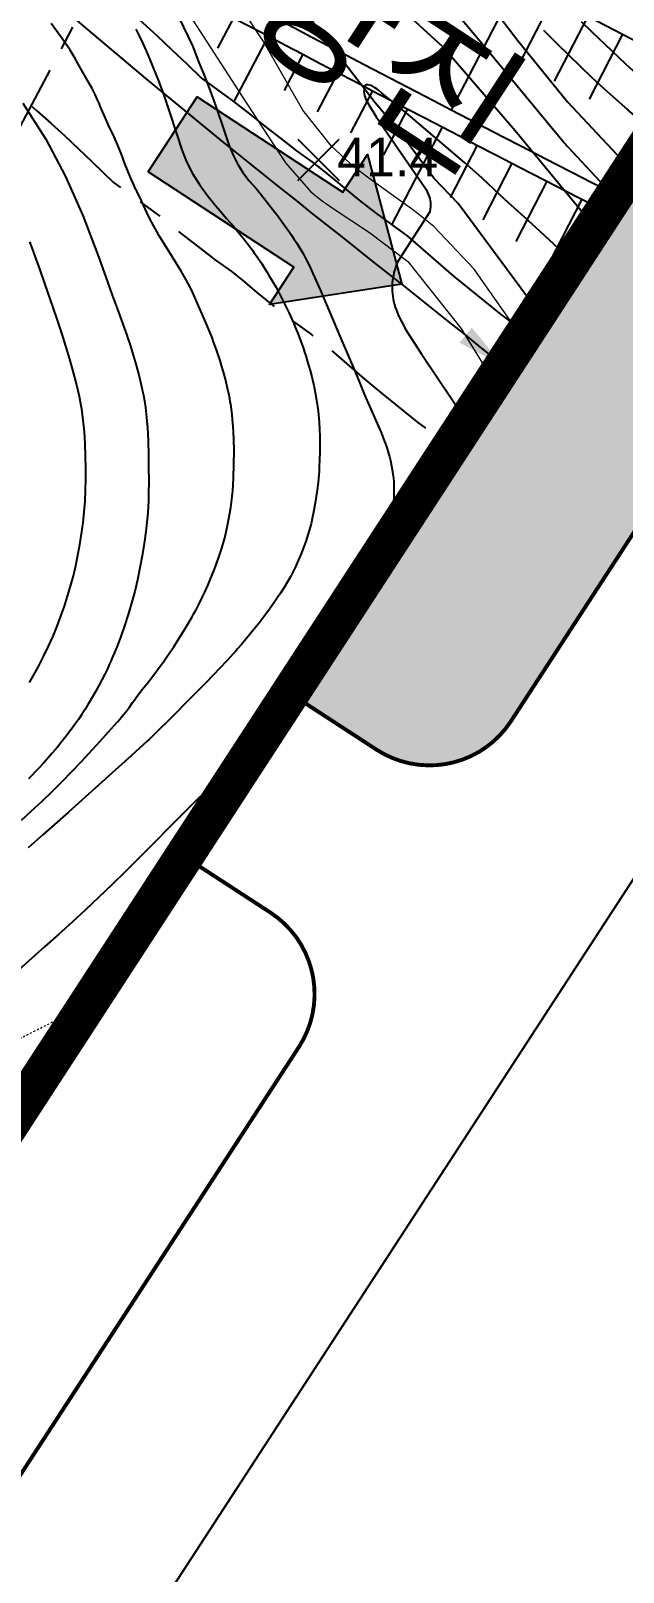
# Model space of a CAD drawing. Header units: millimetres. Extents: x 156921 to 159642, y 477538 to 479586.
# Drawn here: x 157821.3 to 157851.8, y 478941.7 to 479021 of the extents above; entities that cross this region are included whole.
import ezdxf
from ezdxf.enums import TextEntityAlignment as Align

# ---------------------------------------------------------------- set-up
doc = ezdxf.new("R2010")
doc.units = ezdxf.units.MM
doc.header["$MEASUREMENT"] = 0
for name, pattern in [('A-CENTR01', [2, 1.25, -0.25, 0.25, -0.25]), ('A-CENTR05', [10, 6.25, -1.25, 1.25, -1.25]), ('CONT', [2, 1, 1]), ('DGN Style 3', [0.047061, 0.033615, -0.013446])]:
    doc.linetypes.add(name, pattern=pattern)
doc.layers.add('99_가이드라인', color=83, linetype='Continuous', plot=False)
doc.layers.add('A0013115', color=16, linetype='Continuous', lineweight=0, transparency=0.6)
doc.layers.add('D0025110', color=66, linetype='Continuous', lineweight=0, transparency=0.6)
for name, color, linetype in [('CX-BORD-LIN1', 4, 'Continuous'), ('CX-BORD-LIN2', 3, 'Continuous'), ('CX-BORD-TEX3', 6, 'Continuous'), ('V형측구', 132, 'H-DICHV00'), ('WD_도곽', 7, 'Continuous'), ('공통_심벌', 3, 'Continuous'), ('공통_인출선&문자', 7, 'Continuous'), ('쌓기비탈면_녹지대', 140, 'Continuous'), ('용지경계', 222, 'Continuous')]:
    doc.layers.add(name, color=color, linetype=linetype)
for name, color, linetype, transparency in [('E0022112', 146, 'Continuous', 0.6), ('F0017111', 94, 'Continuous', 0.6), ('F0017114', 80, 'Continuous', 0.6), ('F0027132', 56, 'Continuous', 0.6), ('F0027217', 56, 'Continuous', 0.6)]:
    doc.layers.add(name, color=color, linetype=linetype, transparency=transparency)
doc.styles.add('HM 6_일반문자', font='BAREUNDOTUMPRO1.TTF')
doc.styles.get("Standard").update_dxf_attribs({"font": 'BAREUNDOTUMPRO1.TTF'})
doc.styles.add('TB_TEXT', font='BAREUNDOTUMPRO1.TTF')
doc.styles.add('TB_WBTXT', font='BareunDotumPro3.ttf')
doc.linetypes.add('H-DICHV00', pattern='A,1.1,[32,kosdic.shx,S=0.1,R=360,X=0,Y=0],-0.333333,["V",Standard,S=0.2,R=360,X=0,Y=-0.1],-0.216667', length=1.65)
doc.linetypes.add('H-DICHV01', pattern='A,0.9,[32,kosdic.shx,S=0.1,R=0,X=0,Y=0],-0.333333,["V1",Standard,S=0.2,R=360,X=0,Y=-0.1],-0.416667', length=1.65)

# ---------------------------------------------------------------- blocks, each defined once
blk = doc.blocks.new('F0027217')
at = {"layer": 'F0027217'}
for points in [[(-0.707, 0.707), (0.707, -0.707)], [(-0.707, -0.707), (0.707, 0.707)]]:
    blk.add_lwpolyline(points, dxfattribs=at)
blk = doc.blocks.new('WD-INDEX-1', base_point=(3990.447, -477.055))
at = {"true_color": 0xc8be96, "transparency": 33554687}
h = blk.add_hatch(color=253, dxfattribs=at)
edge = h.paths.add_edge_path()
edge.add_arc((3995.747, -632.055), 5, 270, 360)
edge.add_line((4000.747, -632.055), (4000.747, -572.055))
edge.add_arc((3995.747, -572.055), 5, 0, 90)
edge.add_line((3995.747, -567.055), (3990.447, -567.055))
edge.add_line((3990.447, -567.055), (3990.447, -637.055))
edge.add_line((3990.447, -637.055), (3995.747, -637.055))
at = {"color": 7, "const_width": 0.2}
blk.add_lwpolyline([(3995.747, -637.055, 0.414214), (4000.747, -632.055), (4000.747, -572.055, 0.414214), (3995.747, -567.055), (3990.447, -567.055), (3990.447, -637.055)], format="xyb", close=True, dxfattribs=at)
at = {"color": 253, "true_color": 0xb4b4b4, "const_width": 0.2}
blk.add_lwpolyline([(3995.747, -717.055, 0.414214), (4000.747, -712.055), (4000.747, -652.055, 0.414214), (3995.747, -647.055), (3990.447, -647.055), (3990.447, -717.055)], format="xyb", close=True, dxfattribs=at)
blk = doc.blocks.new('CZDIRA1R')
blk.add_hatch(color=256).paths.add_polyline_path([(0, 2.88), (11.2, 2.88), (11.2, 5.76), (17.6, 0), (11.2, -5.76), (11.2, -2.88), (0, -2.88)])
blk.add_lwpolyline([(0, -2.88), (0, 2.88), (11.2, 2.88), (11.2, 5.76), (17.6, 0), (11.2, -5.76), (11.2, -2.88)], close=True)
at = {"color": 7, "style": 'HM 6_일반문자'}
blk.add_attdef('RightDirectionPlaceNameKr', text='', height=7.2, dxfattribs=at).set_placement((-0.429, 11.932), align=Align.MIDDLE_LEFT)
blk = doc.blocks.new('한맥도곽')
at = {"layer": '99_가이드라인'}
blk.add_lwpolyline([(0, 594), (841, 594), (841, 0), (0, 0)], close=True, dxfattribs=at)
at = {"layer": 'CX-BORD-LIN1', "const_width": 2}
blk.add_lwpolyline([(821, 20), (25, 20), (25, 574), (821, 574)], close=True, dxfattribs=at)
at = {"layer": 'CX-BORD-LIN1', "style": 'TB_TEXT'}
for tag, height, p in [('TR_RDAT5', 3.5, (342.5, 53)), ('TR_DGN5', 3.5, (476.118, 53)), ('TR_CHK5', 3.5, (506.118, 53)), ('TR_APP5', 3.5, (536.118, 53)), ('TR_RNUM5', 3, (310.105, 52.637)), ('TR_RDAT4', 3.5, (342.5, 47)), ('TR_DGN4', 3.5, (476.118, 47)), ('TR_CHK4', 3.5, (506.118, 47)), ('TR_APP4', 3.5, (536.118, 47)), ('TR_RNUM4', 3, (310.105, 46.637)), ('TR_RNUM3', 3, (310.105, 40.637)), ('TR_RDAT3', 3.5, (342.5, 41)), ('TR_DGN3', 3.5, (476.118, 41)), ('TR_CHK3', 3.5, (506.118, 41)), ('TR_APP3', 3.5, (536.118, 41)), ('TR_RDAT2', 3.5, (342.5, 35)), ('TR_DGN2', 3.5, (476.118, 35)), ('TR_CHK2', 3.5, (506.118, 35)), ('TR_APP2', 3.5, (536.118, 35)), ('TR_RNUM2', 3, (310.105, 34.637)), ('TR_RNUM1', 3, (310.105, 28.637)), ('TR_RDAT1', 3.5, (342.5, 29)), ('TR_DGN1', 3.5, (476.118, 29)), ('TR_CHK1', 3.5, (506.118, 29)), ('TR_APP1', 3.5, (536.118, 29))]:
    blk.add_attdef(tag, text='', height=height, dxfattribs=at).set_placement(p, align=Align.MIDDLE_CENTER)
for tag, p in [('TR_RCON5', (367.303, 53)), ('TR_RCON4', (367.303, 47)), ('TR_RCON3', (367.303, 41)), ('TR_RCON2', (367.303, 35)), ('TR_RCON1', (367.303, 29))]:
    blk.add_attdef(tag, text='', height=3.5, dxfattribs=at).set_placement(p, align=Align.MIDDLE_LEFT)
at = {"layer": 'CX-BORD-LIN2', "style": 'TB_TEXT'}
for tag, p in [('TD_VERSION', (825.5, 68.015)), ('적용표준버전', (825.5, 35))]:
    blk.add_attdef(tag, text='', height=3, rotation=90, dxfattribs=at).set_placement(p, align=Align.MIDDLE_CENTER)
at = {"layer": 'CX-BORD-TEX3', "style": 'TB_TEXT'}
for tag, height, p in [('노선이정', 4.5, (170.034, 51.456)), ('설계공구', 4.5, (568, 51.361)), ('설 계 사', 4.5, (170, 42.588)), ('시공공구', 4.5, (568, 42.687)), ('도 면 명', 4.5, (696, 43.192)), ('시 공 사', 4.5, (170, 33.593)), ('도면축척', 4.5, (568.291, 33.513)), ('건설분야', 4.5, (170, 25.125)), ('건설단계', 4.5, (240, 25.125)), ('편철번호', 4.5, (696, 25.002)), ('도면번호', 4.5, (568.291, 24.791)), ('개정번호', 3, (310.082, 23.662)), ('날짜', 3, (342.5, 23.662)), ('내   용', 3, (420.5, 23.662)), ('작성자', 3, (478, 23.662)), ('검토자', 3, (508, 23.662)), ('확인자', 3, (538, 23.662))]:
    blk.add_attdef(tag, text='', height=height, dxfattribs=at).set_placement(p, align=Align.MIDDLE)
at = {"layer": 'CX-BORD-TEX3'}
for tag, height, style, p in [('TD_LNDST', 4.5, 'TB_TEXT', (240, 51.5)), ('TD_DSECT', 4.5, 'TB_TEXT', (600.5, 51.5)), ('TD_DDIST', 4.5, 'TB_TEXT', (649.5, 51.5)), ('TD_DNAME_TOP', 4.5, 'TB_TEXT', (766, 50.118)), ('TD_CSECT', 4.5, 'TB_TEXT', (600.5, 42.5)), ('TD_CDIST', 4.5, 'TB_TEXT', (649.5, 42.5)), ('TD_DNAME_MAIN', 6, 'TB_WBTXT', (766, 41.473)), ('TD_CCOMP', 4.5, 'TB_TEXT', (240, 33.593)), ('TD_SCAL', 4.5, 'TB_TEXT', (632, 33.748)), ('TD_DNAME_BOT', 4, 'TB_TEXT', (766, 33.174)), ('TD_FIELD', 4.5, 'TB_TEXT', (205, 25.125)), ('TD_CSTEP', 4.5, 'TB_TEXT', (275.744, 25.125)), ('TD_DWGCODE', 4.5, 'TB_TEXT', (632, 24.791)), ('TD_DWGNO', 4.5, 'TB_TEXT', (766, 25.002))]:
    blk.add_attdef(tag, text='', height=height, dxfattribs=dict(at, style=style)).set_placement(p, align=Align.MIDDLE_CENTER)
at = {"layer": 'CX-BORD-TEX3', "style": 'TB_TEXT'}
for tag, height, width, p in [('TD_DCOMP', 4.5, 0.85, (240, 42.588)), ('TD_CNAME', 5, 0.8, (90, 27.596))]:
    blk.add_attdef(tag, text='', height=height, dxfattribs=dict(at, width=width)).set_placement(p, align=Align.MIDDLE_CENTER)

msp = doc.modelspace()

# ---------------------------------------------------------------- hatches: boundary and pattern name
at = {"layer": 'V형측구'}
msp.add_hatch(color=9, dxfattribs=at).paths.add_polyline_path([(157845.656, 479003.742), (157844.035, 479005.71), (157843.403, 479004.935)], flags=0)

# ---------------------------------------------------------------- linework, layer by layer
at = {"layer": 'A0013115', "transparency": 33554521, "flags": 128}
for points in [[(157835.334, 479016.894), (157833.322, 479020.428), (157829.102, 479026.808), (157827.194, 479029.136), (157824.106, 479032.241)], [(157822.747, 479030.405), (157826.701, 479025.607), (157828.67, 479023.395), (157829.495, 479021.82), (157832.223, 479017.602), (157834.452, 479014.192), (157835.749, 479012.695), (157836.343, 479012.237), (157836.903, 479011.844), (157838.777, 479010.599), (157840.75, 479009.115), (157843.466, 479005.684), (157845.144, 479002.955)], [(157846.599, 479005.189), (157846.451, 479005.441), (157844.15, 479008.725), (157842.077, 479010.91), (157841.048, 479011.729), (157839.351, 479012.953), (157838.736, 479013.389), (157837.956, 479013.973), (157836.824, 479015.045), (157835.334, 479016.894)]]:
    msp.add_lwpolyline(points, dxfattribs=at)
at = {"layer": 'D0025110', "linetype": 'DGN Style 3', "transparency": 33554521, "flags": 128}
msp.add_lwpolyline([(157816.84, 478967.182), (157824.275, 478970.91)], dxfattribs=at)
at = {"layer": 'E0022112', "transparency": 33554521, "flags": 128}
msp.add_lwpolyline([(157847.471, 479006.529), (157847.196, 479006.891), (157843.332, 479012.094), (157842.078, 479013.388), (157840.272, 479015.83), (157839.06, 479017.278), (157834.432, 479023.284)], dxfattribs=at)
at = {"layer": 'F0017111', "transparency": 33554521, "flags": 128}
for points in [[(157851.345, 479012.478), (157848.745, 479015.25), (157844.799, 479020.005), (157840.84, 479024.749)], [(157850.349, 479010.949), (157849.876, 479011.446), (157846.261, 479015.839), (157842.549, 479020.151), (157838.355, 479023.986)], [(157828.495, 479022.64), (157829.676, 479020.169), (157829.745, 479019.982), (157829.997, 479019.351), (157830.261, 479018.698), (157830.52, 479018.032), (157830.766, 479017.372), (157830.992, 479016.735), (157831.191, 479016.143), (157831.356, 479015.621), (157831.53, 479015.114), (157831.734, 479014.619), (157831.974, 479014.14), (157832.255, 479013.685), (157832.585, 479013.263), (157832.751, 479013.076), (157832.949, 479012.842), (157833.16, 479012.585), (157833.907, 479011.643), (157833.986, 479011.542), (157834.092, 479011.402), (157834.251, 479011.185), (157834.651, 479010.621), (157834.758, 479010.467), (157834.88, 479010.285), (157835.033, 479010.049), (157835.19, 479009.797), (157835.324, 479009.568), (157835.385, 479009.459), (157835.46, 479009.319), (157835.563, 479009.119), (157835.679, 479008.885), (157835.792, 479008.645), (157836.016, 479008.144), (157836.241, 479007.616), (157836.722, 479006.481), (157837.249, 479005.269), (157837.784, 479004.041), (157838.038, 479003.439), (157838.273, 479002.846), (157838.509, 479002.259), (157838.764, 479001.671), (157839.3, 479000.475), (157839.368, 479000.324), (157839.448, 479000.132), (157839.55, 478999.862), (157839.658, 478999.551), (157839.755, 478999.237), (157839.801, 478999.079), (157839.85, 478998.881), (157839.908, 478998.603), (157839.962, 478998.285), (157840.002, 478997.966), (157840.019, 478997.806), (157840.03, 478997.603), (157840.031, 478997.314), (157840.019, 478996.98), (157839.988, 478996.64), (157839.968, 478996.468), (157839.939, 478996.253), (157839.891, 478995.95), (157839.83, 478995.602), (157839.76, 478995.252), (157839.723, 478995.077), (157839.673, 478994.858), (157839.598, 478994.554), (157839.547, 478994.361)], [(157820.865, 478980.377), (157821.368, 478980.84), (157821.929, 478981.365), (157822.484, 478981.898), (157822.97, 478982.385), (157823.44, 478982.873), (157823.944, 478983.405), (157824.902, 478984.433), (157825.345, 478984.921), (157825.801, 478985.439), (157825.917, 478985.572), (157826.053, 478985.734), (157826.228, 478985.953), (157826.414, 478986.196), (157826.583, 478986.429), (157826.663, 478986.543), (157826.764, 478986.683), (157826.909, 478986.877), (157827.077, 478987.094), (157827.248, 478987.308), (157827.334, 478987.414), (157827.45, 478987.56), (157827.623, 478987.785), (157828.058, 478988.371), (157828.175, 478988.531), (157828.314, 478988.728), (157828.5, 478988.998), (157828.704, 478989.302), (157828.896, 478989.6), (157829.269, 478990.204), (157829.641, 478990.839), (157829.734, 478991.002), (157829.844, 478991.203), (157829.99, 478991.48), (157830.148, 478991.793), (157830.295, 478992.1), (157830.365, 478992.253), (157830.449, 478992.442), (157830.56, 478992.704), (157830.681, 478993.002), (157830.793, 478993.297), (157830.996, 478993.858), (157831.171, 478994.37), (157831.212, 478994.491), (157831.261, 478994.655), (157831.326, 478994.903), (157831.399, 478995.205), (157831.468, 478995.53), (157831.586, 478996.168), (157831.633, 478996.459), (157831.672, 478996.733), (157831.689, 478996.865), (157831.708, 478997.042), (157831.731, 478997.31), (157831.755, 478997.635), (157831.773, 478997.984), (157831.797, 478998.688), (157831.802, 478999.355), (157831.787, 478999.999), (157831.773, 479000.318), (157831.753, 479000.635), (157831.742, 479000.793), (157831.726, 479000.983), (157831.7, 479001.235), (157831.666, 479001.511), (157831.628, 479001.77), (157831.608, 479001.896), (157831.578, 479002.061), (157831.53, 479002.304), (157831.467, 479002.595), (157831.396, 479002.901), (157831.358, 479003.058), (157831.31, 479003.246), (157831.242, 479003.495), (157831.164, 479003.765), (157831.084, 479004.019), (157830.917, 479004.516), (157830.734, 479005.029), (157830.687, 479005.159), (157830.623, 479005.326), (157830.526, 479005.566), (157830.409, 479005.847), (157830.283, 479006.136), (157829.8, 479007.226), (157829.745, 479007.352), (157829.673, 479007.506), (157829.571, 479007.715), (157829.452, 479007.948), (157829.33, 479008.173), (157829.075, 479008.615), (157828.805, 479009.056), (157828.069, 479010.24), (157827.954, 479010.426), (157827.821, 479010.652), (157827.651, 479010.959), (157827.473, 479011.3), (157827.316, 479011.629), (157827.038, 479012.225), (157826.793, 479012.723), (157826.736, 479012.835), (157826.654, 479013.011), (157826.524, 479013.315), (157826.358, 479013.718), (157826.172, 479014.193), (157826.074, 479014.448), (157825.956, 479014.744), (157825.799, 479015.124), (157825.626, 479015.522), (157825.463, 479015.876), (157825.384, 479016.042), (157825.291, 479016.243), (157825.169, 479016.515), (157825.039, 479016.817), (157824.921, 479017.106), (157824.865, 479017.248), (157824.784, 479017.431), (157824.656, 479017.695), (157824.494, 479018.006), (157824.311, 479018.328), (157823.962, 479018.933), (157823.683, 479019.442), (157823.622, 479019.557), (157823.526, 479019.72), (157823.362, 479019.979), (157823.144, 479020.304), (157822.888, 479020.668), (157822.391, 479021.347)], [(157845.445, 479021.733), (157846.384, 479020.487), (157848.956, 479017.314), (157851.749, 479014.336), (157852.254, 479013.874)], [(157849.664, 479021.445), (157850.208, 479020.917), (157851.214, 479019.955), (157851.94, 479019.28), (157852.53, 479018.75), (157853.13, 479018.222), (157853.715, 479017.717), (157854.262, 479017.253), (157854.387, 479017.149)], [(157826.756, 479021.057), (157826.921, 479020.717), (157827.105, 479020.329), (157827.282, 479019.938), (157827.369, 479019.743), (157827.473, 479019.5), (157827.613, 479019.164), (157827.766, 479018.784), (157827.912, 479018.407), (157828.183, 479017.668), (157828.432, 479016.948), (157828.882, 479015.59), (157829.116, 479014.859), (157829.36, 479014.232), (157829.67, 479013.634), (157830.029, 479013.064), (157830.426, 479012.519), (157830.847, 479011.994), (157831.08, 479011.715), (157831.418, 479011.323), (157831.766, 479010.923), (157832.115, 479010.506), (157832.292, 479010.288), (157832.471, 479010.058), (157832.629, 479009.848), (157832.744, 479009.691), (157832.836, 479009.561), (157833.021, 479009.295), (157833.207, 479009.018), (157833.369, 479008.768), (157833.486, 479008.583), (157833.579, 479008.431), (157833.764, 479008.123), (157833.947, 479007.805), (157834.104, 479007.522), (157834.214, 479007.315), (157834.301, 479007.146), (157834.473, 479006.804), (157834.639, 479006.456), (157834.78, 479006.146), (157834.878, 479005.922), (157834.954, 479005.739), (157835.101, 479005.373), (157835.24, 479005.004), (157835.355, 479004.68), (157835.433, 479004.446), (157835.492, 479004.259), (157835.606, 479003.883), (157835.712, 479003.506), (157835.799, 479003.175), (157835.857, 479002.938), (157835.9, 479002.748), (157835.981, 479002.368), (157836.049, 479001.988), (157836.099, 479001.656), (157836.129, 479001.419), (157836.147, 479001.229), (157836.179, 479000.848), (157836.202, 479000.466), (157836.216, 479000.13), (157836.22, 478999.888), (157836.22, 478999.694), (157836.216, 478999.306), (157836.204, 478998.917), (157836.188, 478998.576), (157836.173, 478998.332), (157836.157, 478998.136), (157836.122, 478997.746), (157836.077, 478997.359), (157836.032, 478997.022), (157835.995, 478996.783), (157835.961, 478996.593), (157835.893, 478996.228), (157835.825, 478995.896), (157835.764, 478995.627), (157835.721, 478995.453), (157835.686, 478995.326), (157835.605, 478995.058), (157835.506, 478994.761), (157835.405, 478994.482), (157835.322, 478994.266), (157835.247, 478994.081), (157835.102, 478993.73), (157834.963, 478993.415), (157834.845, 478993.163), (157834.765, 478993.004), (157834.703, 478992.89), (157834.56, 478992.642), (157834.379, 478992.35), (157834.194, 478992.063), (157834.04, 478991.834), (157833.902, 478991.633), (157833.621, 478991.234), (157833.332, 478990.842), (157833.074, 478990.503), (157832.885, 478990.265), (157832.731, 478990.078), (157832.182, 478989.42), (157831.981, 478989.185), (157831.856, 478989.043), (157831.77, 478988.949), (157831.424, 478988.572), (157831.074, 478988.2), (157830.364, 478987.466), (157829.651, 478986.737), (157828.522, 478985.598), (157827.837, 478984.921), (157827.588, 478984.68), (157827.435, 478984.535), (157827.331, 478984.439), (157826.523, 478983.704), (157825.34, 478982.642), (157824.136, 478981.556), (157823.292, 478980.801), (157821.975, 478979.643), (157821.203, 478978.965)], [(157849.186, 479009.162), (157848.73, 479009.565), (157848.255, 479009.999), (157847.325, 479010.86), (157846.385, 479011.713), (157845.917, 479012.136), (157845.458, 479012.558), (157844.573, 479013.39), (157844.237, 479013.694), (157843.664, 479014.194), (157841.803, 479015.786), (157840.753, 479016.672), (157839.941, 479017.347), (157839.394, 479017.792), (157839.237, 479017.917), (157839.166, 479017.971), (157839.031, 479018.062), (157838.927, 479018.125), (157838.835, 479018.17), (157838.682, 479018.201), (157838.623, 479018.193), (157838.577, 479018.176), (157838.547, 479018.155), (157838.533, 479018.135), (157838.504, 479018.036), (157838.488, 479017.952), (157838.485, 479017.861), (157838.521, 479017.653), (157838.554, 479017.546), (157838.59, 479017.449), (157838.623, 479017.371), (157838.649, 479017.321), (157838.757, 479017.141), (157838.934, 479016.85), (157839.122, 479016.554), (157839.294, 479016.292), (157839.422, 479016.102), (157839.529, 479015.948), (157840.245, 479014.909), (157840.925, 479013.913), (157841.614, 479012.916), (157841.684, 479012.808), (157841.744, 479012.696), (157841.836, 479012.459), (157841.868, 479012.343), (157841.89, 479012.241), (157841.903, 479012.16), (157841.907, 479012.11), (157841.905, 479011.937), (157841.898, 479011.801), (157841.881, 479011.669), (157840.223, 479009.103), (157840.133, 479008.872), (157840.084, 479008.731), (157840.042, 479008.589), (157839.98, 479008.305), (157839.944, 479008.055), (157839.936, 479007.966), (157839.934, 479007.912), (157839.938, 479007.732), (157839.944, 479007.588), (157839.956, 479007.447), (157839.996, 479007.169), (157840.046, 479006.932), (157840.067, 479006.848), (157840.082, 479006.799), (157840.142, 479006.637), (157840.247, 479006.375), (157840.372, 479006.105), (157840.495, 479005.864), (157840.595, 479005.687), (157840.682, 479005.543), (157841.045, 479004.962), (157841.43, 479004.375), (157843.009, 479002.034), (157843.383, 479001.466), (157843.736, 479000.91), (157843.773, 479000.85)], [(157821.276, 478987.463), (157821.417, 478987.703), (157821.573, 478987.978), (157821.723, 478988.253), (157822.003, 478988.796), (157822.258, 478989.324), (157822.49, 478989.842), (157822.7, 478990.356), (157822.893, 478990.867), (157823.072, 478991.378), (157823.237, 478991.893), (157823.392, 478992.418), (157823.533, 478992.946), (157823.657, 478993.473), (157823.768, 478994.006), (157823.868, 478994.554), (157823.957, 478995.111), (157824.033, 478995.673), (157824.094, 478996.235), (157824.134, 478996.794), (157824.159, 478997.354), (157824.169, 478997.918), (157824.168, 478998.502), (157824.158, 478999.119), (157824.137, 478999.743), (157824.102, 479000.348), (157824.091, 479000.496), (157824.074, 479000.682), (157824.046, 479000.942), (157824.008, 479001.239), (157823.963, 479001.536), (157823.939, 479001.685), (157823.902, 479001.881), (157823.843, 479002.173), (157823.765, 479002.523), (157823.675, 479002.895), (157823.495, 479003.589), (157823.337, 479004.14), (157822.952, 479005.376), (157822.72, 479006.097), (157822.5, 479006.751), (157822.072, 479007.985), (157821.821, 479008.691), (157821.498, 479009.577), (157821.408, 479009.821), (157821.294, 479010.121)], [(157833.213, 478984.635), (157833.075, 478984.493), (157832.418, 478983.843), (157831.751, 478983.197), (157830.375, 478981.887), (157829.758, 478981.299), (157829.314, 478980.866), (157828.6, 478980.147), (157827.552, 478979.083), (157826.196, 478977.726), (157825.528, 478977.071), (157824.852, 478976.422), (157824.165, 478975.777), (157823.467, 478975.135), (157822.767, 478974.503), (157822.073, 478973.886), (157820.703, 478972.672)], [(157823.077, 478969.07), (157822.838, 478968.788), (157822.453, 478968.307), (157822.073, 478967.814), (157821.693, 478967.299), (157821.304, 478966.753), (157821.109, 478966.467), (157820.917, 478966.17), (157820.75, 478965.904), (157820.632, 478965.708), (157820.539, 478965.547), (157820.153, 478964.861), (157819.745, 478964.092), (157819.406, 478963.433)]]:
    msp.add_lwpolyline(points, dxfattribs=at)
at = {"layer": 'F0017114', "transparency": 33554521, "flags": 128}
for points in [[(157853.465, 479015.733), (157853.195, 479015.956), (157852.643, 479016.42), (157852.067, 479016.914), (157851.465, 479017.44), (157850.849, 479017.991), (157850.232, 479018.561), (157849.62, 479019.138), (157849.02, 479019.714), (157848.436, 479020.286), (157847.873, 479020.851), (157847.734, 479020.991)], [(157820.932, 479017.246), (157822.11, 479015.409), (157823.128, 479013.479), (157824.014, 479011.484), (157824.795, 479009.446), (157825.289, 479008.073), (157825.535, 479007.381), (157825.786, 479006.693), (157826.281, 479005.322), (157826.341, 479005.151), (157826.414, 479004.937), (157826.51, 479004.638), (157826.615, 479004.296), (157826.714, 479003.954), (157826.895, 479003.277), (157827.055, 479002.612), (157827.092, 479002.448), (157827.135, 479002.24), (157827.186, 479001.947), (157827.238, 479001.608), (157827.28, 479001.266), (157827.299, 479001.095), (157827.319, 479000.879), (157827.342, 479000.575), (157827.364, 479000.226), (157827.379, 478999.876), (157827.398, 478999.18), (157827.408, 478998.497), (157827.41, 478997.826), (157827.404, 478997.164), (157827.401, 478997), (157827.394, 478996.796), (157827.38, 478996.512), (157827.359, 478996.189), (157827.332, 478995.868), (157827.262, 478995.231), (157827.173, 478994.603), (157827.071, 478993.979), (157826.96, 478993.357), (157826.835, 478992.743), (157826.692, 478992.139), (157826.533, 478991.544), (157826.356, 478990.957), (157826.168, 478990.381), (157825.973, 478989.822), (157825.764, 478989.273), (157825.536, 478988.725), (157825.476, 478988.588), (157825.398, 478988.416), (157825.283, 478988.171), (157825.145, 478987.889), (157825, 478987.603), (157824.69, 478987.023), (157824.355, 478986.438), (157824.268, 478986.291), (157824.155, 478986.108), (157823.99, 478985.854), (157823.794, 478985.565), (157823.591, 478985.278), (157823.487, 478985.135), (157823.353, 478984.957), (157823.162, 478984.709), (157822.939, 478984.426), (157822.71, 478984.144), (157822.593, 478984.004), (157822.446, 478983.829), (157822.236, 478983.587), (157821.992, 478983.313), (157821.744, 478983.041), (157821.234, 478982.504)], [(157847.551, 479006.652), (157847.494, 479006.677), (157847.441, 479006.693), (157847.401, 479006.7), (157847.376, 479006.702), (157847.366, 479006.698), (157847.353, 479006.667), (157847.334, 479006.615), (157847.322, 479006.559), (157847.316, 479006.506), (157847.314, 479006.466), (157847.315, 479006.432), (157847.335, 479006.336), (157847.339, 479006.326)]]:
    msp.add_lwpolyline(points, dxfattribs=at)
at = {"layer": 'V형측구', "color": 9, "linetype": 'H-DICHV01', "ltscale": 10, "flags": 128}
msp.add_lwpolyline([(157823.687, 479021.523), (157824.167, 479021.117), (157824.931, 479020.473), (157825.697, 479019.829), (157826.463, 479019.186), (157827.23, 479018.545), (157827.999, 479017.906), (157828.77, 479017.269), (157829.542, 479016.634), (157830.316, 479016.001), (157831.092, 479015.37), (157831.87, 479014.741), (157832.649, 479014.114), (157833.429, 479013.488), (157834.21, 479012.863), (157834.992, 479012.24), (157835.774, 479011.618), (157836.558, 479010.996), (157837.342, 479010.375), (157838.126, 479009.755), (157838.91, 479009.134), (157839.694, 479008.514), (157840.478, 479007.893), (157841.262, 479007.271), (157842.044, 479006.649), (157842.826, 479006.026), (157843.607, 479005.401), (157844.386, 479004.774), (157845.163, 479004.144), (157845.656, 479003.742)], dxfattribs=at)
at = {"layer": '공통_인출선&문자', "color": 230, "linetype": 'A-CENTR05', "flags": 128}
msp.add_lwpolyline([(157888.012, 479142.583), (157835.224, 479043.237), (157782.436, 478943.89)], dxfattribs=at)
at = {"layer": '쌓기비탈면_녹지대', "color": 9, "linetype": 'CONT'}
for p, q in [((157846.423, 479023.574), (157842.974, 479016.914)), ((157848.209, 479022.647), (157846.488, 479019.316)), ((157831.77, 479021.645), (157830.951, 479020.087)), ((157849.996, 479021.723), (157848.278, 479018.39)), ((157833.558, 479020.704), (157831.791, 479017.334)), ((157851.784, 479020.8), (157850.07, 479017.465)), ((157835.348, 479019.765), (157834.376, 479017.908)), ((157837.137, 479018.828), (157836.084, 479016.81)), ((157838.929, 479017.892), (157837.801, 479015.725)), ((157840.72, 479016.958), (157839.493, 479014.595)), ((157842.514, 479016.026), (157839.911, 479011.001)), ((157844.307, 479015.096), (157842.916, 479012.404)), ((157846.102, 479014.167), (157844.603, 479011.259)), ((157847.898, 479013.241), (157846.305, 479010.142)), ((157849.694, 479012.316), (157848.017, 479009.045))]:
    msp.add_line(p, q, dxfattribs=at)
at = {"layer": '쌓기비탈면_녹지대', "color": 9, "linetype": 'CONT', "flags": 128}
for points in [[(157829.5, 479032.463), (157830.388, 479031.991), (157831.277, 479031.52), (157832.166, 479031.049), (157833.055, 479030.578), (157833.945, 479030.108), (157834.835, 479029.639), (157835.725, 479029.169), (157836.615, 479028.701), (157837.505, 479028.232), (157838.396, 479027.764), (157839.287, 479027.297), (157840.178, 479026.83), (157841.07, 479026.364), (157841.961, 479025.897), (157842.853, 479025.432), (157843.745, 479024.967), (157844.637, 479024.502), (157845.53, 479024.038), (157846.423, 479023.574), (157847.316, 479023.11), (157848.209, 479022.647), (157849.103, 479022.185), (157849.996, 479021.723), (157850.89, 479021.261), (157851.784, 479020.8), (157852.679, 479020.339), (157853.574, 479019.879), (157854.468, 479019.419), (157855.363, 479018.96), (157855.515, 479018.882)], [(157825.98, 479025.84), (157826.872, 479025.366), (157827.764, 479024.893), (157828.657, 479024.42), (157829.549, 479023.948), (157830.442, 479023.476), (157831.335, 479023.005), (157832.229, 479022.534), (157833.122, 479022.063), (157834.016, 479021.593), (157834.91, 479021.124), (157835.804, 479020.655), (157836.699, 479020.186), (157837.594, 479019.718), (157838.488, 479019.25), (157839.384, 479018.783), (157840.279, 479018.316), (157841.175, 479017.849), (157842.071, 479017.383), (157842.967, 479016.917), (157843.863, 479016.452), (157844.76, 479015.988), (157845.656, 479015.523), (157846.554, 479015.06), (157847.451, 479014.596), (157848.348, 479014.133), (157849.246, 479013.671), (157850.144, 479013.209), (157851.042, 479012.748), (157851.401, 479012.564)], [(157825.511, 479024.957), (157826.404, 479024.483), (157827.296, 479024.01), (157828.189, 479023.537), (157829.082, 479023.064), (157829.975, 479022.592), (157830.869, 479022.12), (157831.763, 479021.649), (157832.657, 479021.179), (157833.551, 479020.708), (157834.445, 479020.238), (157835.34, 479019.769), (157836.235, 479019.3), (157837.13, 479018.832), (157838.025, 479018.364), (157838.921, 479017.896), (157839.817, 479017.429), (157840.713, 479016.962), (157841.609, 479016.496), (157842.506, 479016.03), (157843.403, 479015.565), (157844.3, 479015.1), (157845.197, 479014.635), (157846.095, 479014.171), (157846.992, 479013.708), (157847.89, 479013.245), (157848.788, 479012.782), (157849.687, 479012.32), (157850.585, 479011.858), (157850.852, 479011.721)], [(157824.71, 479023.448), (157825.508, 479022.796), (157826.291, 479022.114), (157827.068, 479021.42), (157827.839, 479020.713), (157828.606, 479020), (157829.366, 479019.271), (157830.122, 479018.536), (157830.949, 479017.935), (157831.781, 479017.342), (157832.594, 479016.712), (157833.395, 479016.06), (157834.207, 479015.428), (157835.021, 479014.799), (157835.854, 479014.208), (157836.662, 479013.567), (157837.459, 479012.904), (157838.256, 479012.241), (157839.071, 479011.613), (157839.899, 479011.01), (157840.728, 479010.407), (157841.514, 479009.722), (157842.301, 479009.037), (157843.092, 479008.36), (157843.895, 479007.706), (157844.699, 479007.053), (157845.503, 479006.4), (157846.326, 479005.783), (157846.77, 479005.453)]]:
    msp.add_lwpolyline(points, dxfattribs=at)
at = {"layer": '용지경계', "color": 9, "linetype": 'A-CENTR01', "ltscale": 5, "flags": 128}
msp.add_lwpolyline([(157821.353, 479017.132), (157821.661, 479016.864), (157822.37, 479016.23), (157823.091, 479015.569), (157823.801, 479014.91), (157824.502, 479014.238), (157825.601, 479013.168), (157826.861, 479012.252), (157827.605, 479011.722), (157828.24, 479011.231), (157829.034, 479010.584), (157829.918, 479009.895), (157830.855, 479009.172), (157831.652, 479008.606), (157832.248, 479008.134), (157832.98, 479007.524), (157833.88, 479006.775), (157834.874, 479006.01), (157835.779, 479005.351), (157836.362, 479004.927), (157836.918, 479004.442), (157837.726, 479003.739), (157838.605, 479002.986), (157839.479, 479002.275), (157840.285, 479001.62), (157841.196, 479000.881), (157842.141, 479000.172), (157842.599, 478999.832)], dxfattribs=at)

# ---------------------------------------------------------------- block references
at = {"rotation": 326.9270375787892}
msp.add_blockref('한맥도곽', (156920.788, 479088.004), dxfattribs=at)
at = {"layer": 'F0027217', "linetype": 'Continuous', "lineweight": 13, "transparency": 33554521, "xscale": 1.5, "yscale": 1.5, "zscale": 1.5}
msp.add_blockref('F0027217', (157836.151, 479014.333, -458.611), dxfattribs=at)
at = {"layer": 'WD_도곽', "color": 9, "linetype": 'CONT', "rotation": 326.9270375787892}
msp.add_blockref('WD-INDEX-1', (157922.002, 479120.977), dxfattribs=at)
at = {"layer": '공통_심벌', "color": 3, "linetype": 'CONT'}
ref = msp.add_blockref('CZDIRA1R', (157828.638, 479015.647), dxfattribs=dict(at, xscale=0.8, yscale=0.8, zscale=0.8, rotation=326.878839967169))
ref.add_attrib('RightDirectionPlaceNameKr', '당진', dxfattribs={"layer": '0', "color": 7, "height": 5.76, "rotation": 326.87884, "style": 'TB_TEXT'}).set_placement((157833.567, 479023.83), align=Align.MIDDLE_LEFT)

# ---------------------------------------------------------------- texts
at = {"layer": 'F0027132', "transparency": 33554521, "style": 'HM 6_일반문자'}
msp.add_text('41.4', height=2, dxfattribs=at).set_placement((157837.101, 479013.483, -458.611))

doc.saveas('drawing.dxf')
